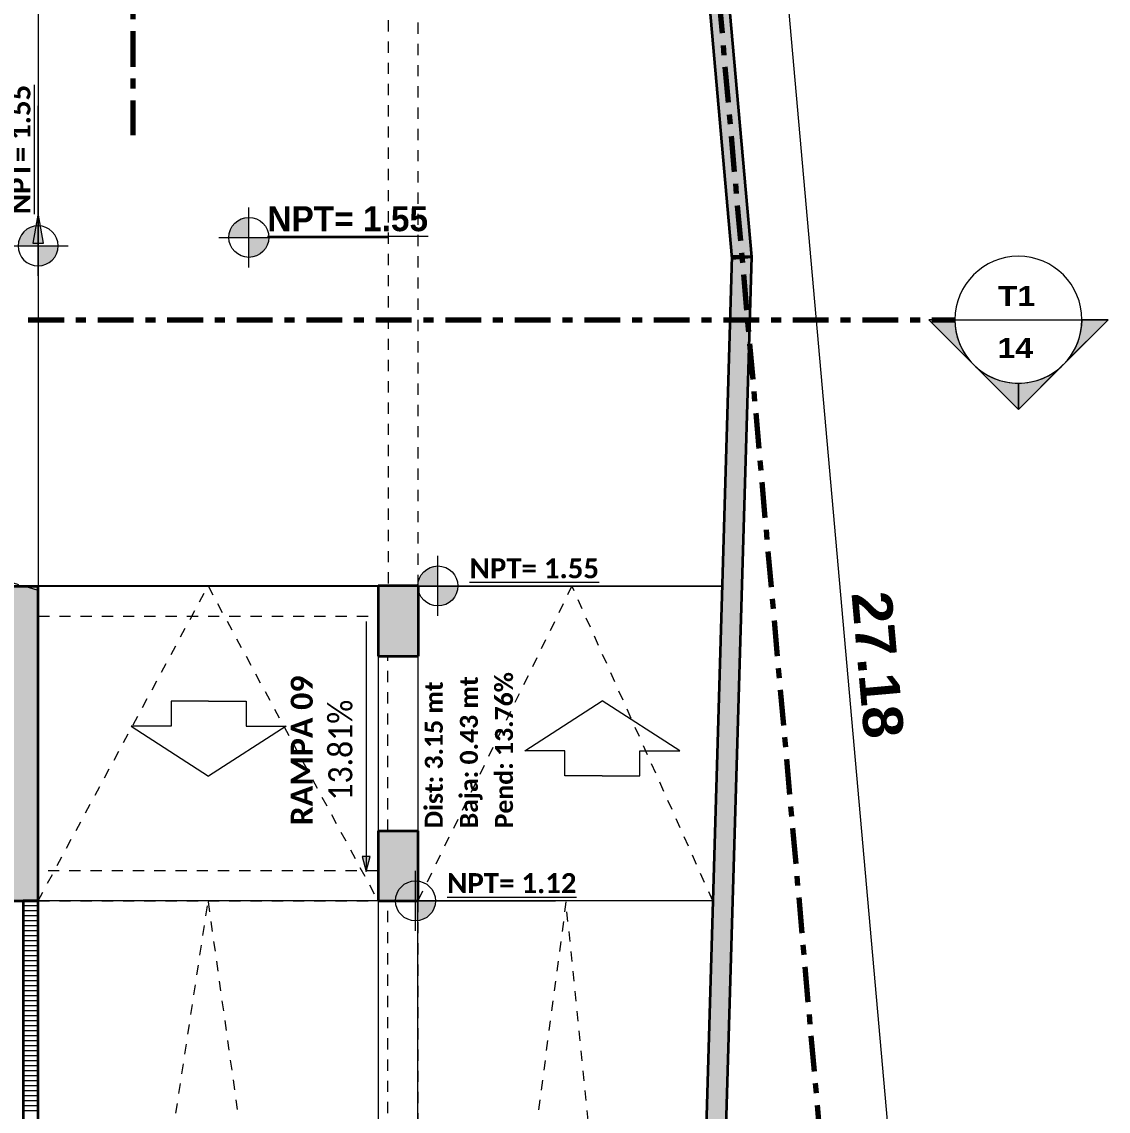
# Model space of a CAD drawing. Header units: metres. Extents: x -144 to 1000, y -717 to 29.
# Drawn here: x 188.11 to 198.98, y -562.52 to -551.62 of the extents above; entities that cross this region are included whole.
import ezdxf

# ---------------------------------------------------------------- set-up
doc = ezdxf.new("R2010")
doc.units = ezdxf.units.M
for name, pattern in [('Basculante', [0.11625, 0.075, -0.04125]), ('basculante modificado', [0.18, 0.1125, -0.0675]), ('Dash Dot 3_16_', [0.595313, 0.357187, -0.119063, 0, -0.119063])]:
    doc.linetypes.add(name, pattern=pattern)
doc.layers.get('0').update_dxf_attribs({"color": 1})
for name, color, linetype, lineweight in [('A-ANNO-DIMS', 1, 'Continuous', 9), ('A-DETL', 1, 'Continuous', 9), ('A-DETL-GENF', 1, 'Continuous', 9), ('A-DETL-THIN', 1, 'Continuous', 9), ('A-FLOR', 2, 'Continuous', 9), ('A-WALL', 4, 'Continuous', 9), ('G-ANNO-DIMS', 1, 'Continuous', 9), ('G-ANNO-SYMB', 1, 'Continuous', 9), ('G-ANNO-TEXT', 2, 'Continuous', 9), ('S-COLS', 7, 'Continuous', 9)]:
    doc.layers.add(name, color=color, linetype=linetype, lineweight=lineweight)
doc.layers.add('A-WALL-PATT', color=7, linetype='Continuous', lineweight=35, true_color=0x9c9c9c)
doc.styles.add('Arial Black', font='', dxfattribs={"height": 0.15})
doc.styles.add('Britannic Bold_B', font='', dxfattribs={"width": 0.7})
doc.styles.add('Britannic Bold_B_2', font='', dxfattribs={"width": 1.1, "height": 0.009})
doc.styles.add('Calibri', font='calibri.ttf', dxfattribs={"width": 0.9, "height": 0.24})
doc.styles.add('Calibri_B', font='calibrib.ttf', dxfattribs={"height": 0.165})
doc.styles.add('Calibri_B_2', font='calibrib.ttf', dxfattribs={"height": 0.135})
doc.styles.add('Calibri_B_3', font='calibrib.ttf', dxfattribs={"height": 0.15})
doc.styles.get('Arial Black').set_extended_font_data('Arial Black')
doc.styles.get('Britannic Bold_B').set_extended_font_data('Britannic Bold', bold=True)
doc.styles.get('Britannic Bold_B_2').set_extended_font_data('Britannic Bold', bold=True)

# ---------------------------------------------------------------- blocks, each defined once
blk = doc.blocks.new('Q')
at = {"layer": 'A-WALL-PATT', "lineweight": 5, "true_color": 0x747474}
for points in [[(201.139, -492.473), (201.139, -492.456), (201.339, -492.461), (200.502, -483.03), (200.304, -483.055), (201.137, -492.456)], [(200.868, -508.329), (201.339, -492.462), (201.139, -492.456), (200.669, -508.323), (200.768, -508.326)]]:
    blk.add_hatch(color=8, dxfattribs=at).paths.add_polyline_path(points)
at = {"layer": 'G-ANNO-DIMS', "true_color": 0x0000ff}
blk.add_hatch(color=5, dxfattribs=at).paths.add_polyline_path([(194.199, -492.024), (194.146, -492.324), (194.252, -492.324)])
at = {"layer": 'G-ANNO-DIMS'}
h = blk.add_hatch(color=256, dxfattribs=at)
edge = h.paths.add_edge_path()
edge.add_line((196.307, -492.267), (196.107, -492.267))
edge.add_arc((196.307, -492.267), 0.2, 90, 180, ccw=False)
edge.add_line((196.307, -492.067), (196.307, -492.267))
at = {"layer": 'G-ANNO-DIMS', "extrusion": (0, 0, -1)}
h = blk.add_hatch(color=256, dxfattribs=at)
edge = h.paths.add_edge_path()
edge.add_line((-194.199, -492.352), (-194.199, -492.152))
edge.add_arc((-194.199, -492.352), 0.2, 360, 450, ccw=False)
edge.add_line((-193.999, -492.352), (-194.199, -492.352))
at = {"layer": 'G-ANNO-DIMS'}
h = blk.add_hatch(color=256, dxfattribs=at)
edge = h.paths.add_edge_path()
edge.add_line((196.307, -492.267), (196.507, -492.267))
edge.add_arc((196.307, -492.267), 0.2, 270, 360, ccw=False)
edge.add_line((196.307, -492.467), (196.307, -492.267))
at = {"layer": 'G-ANNO-DIMS', "extrusion": (0, 0, -1)}
h = blk.add_hatch(color=256, dxfattribs=at)
edge = h.paths.add_edge_path()
edge.add_line((-194.199, -492.352), (-194.199, -492.552))
edge.add_arc((-194.199, -492.352), 0.2, 180, 270, ccw=False)
edge.add_line((-194.399, -492.352), (-194.199, -492.352))
at = {"layer": 'G-ANNO-DIMS'}
h = blk.add_hatch(color=256, dxfattribs=at)
edge = h.paths.add_edge_path()
edge.add_line((198.198, -495.755), (197.998, -495.755))
edge.add_arc((198.198, -495.755), 0.2, 90, 180, ccw=False)
edge.add_line((198.198, -495.555), (198.198, -495.755))
h = blk.add_hatch(color=256, dxfattribs=at)
edge = h.paths.add_edge_path()
edge.add_line((198.198, -495.755), (198.398, -495.755))
edge.add_arc((198.198, -495.755), 0.2, 270, 360, ccw=False)
edge.add_line((198.198, -495.955), (198.198, -495.755))
blk.add_hatch(color=256, dxfattribs=at).paths.add_polyline_path([(197.479, -498.612), (197.519, -498.462), (197.439, -498.462)])
h = blk.add_hatch(color=256, dxfattribs=at)
edge = h.paths.add_edge_path()
edge.add_line((197.974, -498.906), (197.774, -498.906))
edge.add_arc((197.974, -498.906), 0.2, 90, 180, ccw=False)
edge.add_line((197.974, -498.706), (197.974, -498.906))
h = blk.add_hatch(color=256, dxfattribs=at)
edge = h.paths.add_edge_path()
edge.add_line((197.974, -498.906), (198.174, -498.906))
edge.add_arc((197.974, -498.906), 0.2, 270, 360, ccw=False)
edge.add_line((197.974, -499.106), (197.974, -498.906))
at = {"layer": 'G-ANNO-SYMB'}
h = blk.add_hatch(color=256, dxfattribs=at)
edge = h.paths.add_edge_path()
edge.add_line((203.533, -493.517), (203.107, -493.091))
edge.add_line((203.107, -493.091), (203.369, -493.091))
edge.add_arc((204.005, -493.091), 0.636, 180, 222.0784)
h = blk.add_hatch(color=256, dxfattribs=at)
edge = h.paths.add_edge_path()
edge.add_arc((204.005, -493.091), 0.636, 317.9216, 360)
edge.add_line((204.641, -493.091), (204.903, -493.091))
edge.add_line((204.903, -493.091), (204.477, -493.517))
h = blk.add_hatch(color=256, dxfattribs=at)
edge = h.paths.add_edge_path()
edge.add_arc((204.005, -493.091), 0.635, 225, 270)
edge.add_line((204.005, -493.726), (204.005, -493.989))
edge.add_line((204.005, -493.989), (203.556, -493.54))
h = blk.add_hatch(color=256, dxfattribs=at)
edge = h.paths.add_edge_path()
edge.add_line((204.454, -493.54), (204.005, -493.989))
edge.add_line((204.005, -493.989), (204.005, -493.726))
edge.add_arc((204.005, -493.091), 0.635, 270, 315)
at = {"layer": 'S-COLS', "true_color": 0x5b5b5b}
h = blk.add_hatch(color=251, dxfattribs=at)
h.paths.add_polyline_path([(179.699, -506.606), (180.199, -506.606), (180.199, -505.706), (179.699, -505.706), (179.699, -505.857)])
h.paths.add_polyline_path([(197.998, -506.606), (197.998, -505.706), (197.498, -505.706), (197.498, -506.606)])
h.paths.add_polyline_path([(187.899, -506.606), (187.899, -505.706), (187.399, -505.706), (187.399, -506.606), (187.851, -506.606)])
h.paths.add_polyline_path([(193.699, -498.906), (194.199, -498.905), (194.199, -495.756), (193.699, -495.756), (193.699, -498.669)])
h.paths.add_polyline_path([(180.198, -498.906), (180.199, -498.906), (180.198, -498.206), (179.699, -498.206), (179.699, -498.906)])
h.paths.add_polyline_path([(187.899, -498.906), (187.899, -498.006), (187.399, -498.006), (187.399, -498.906), (187.851, -498.906)])
h.paths.add_polyline_path([(183.598, -498.906), (185.599, -498.906), (185.598, -498.406), (183.898, -498.406), (183.898, -496.256), (185.599, -496.256), (185.598, -495.756), (183.598, -495.756), (183.598, -498.669)])
h.paths.add_polyline_path([(197.599, -498.906), (197.999, -498.905), (197.999, -498.206), (197.599, -498.206), (197.599, -498.905)])
h.paths.add_polyline_path([(187.399, -496.656), (187.899, -496.656), (187.899, -495.756), (187.399, -495.756), (187.399, -496.272)])
h.paths.add_polyline_path([(180.198, -496.456), (180.198, -495.755), (179.698, -495.755), (179.698, -496.456)])
h.paths.add_polyline_path([(197.999, -496.456), (197.999, -495.755), (197.599, -495.756), (197.599, -496.456)])
h.paths.add_polyline_path([(197.499, -487.756), (197.999, -487.756), (197.999, -486.856), (197.499, -486.856)])
at = {"layer": 'A-ANNO-DIMS', "color": 5, "true_color": 0x0000ff}
blk.add_line((201.076, -482.882), (203.476, -509.956), dxfattribs=at)
at = {"layer": 'A-DETL', "color": 7, "linetype": 'Dash Dot 3_16_', "lineweight": 70}
blk.add_line((200.394, -482.943), (202.795, -510.016), dxfattribs=at)
at = {"layer": 'A-DETL', "color": 7, "linetype": 'basculante modificado'}
for p, q in [((197.699, -487.756), (197.699, -495.755)), ((197.999, -495.755), (197.999, -487.756)), ((197.598, -495.756), (194.199, -495.756)), ((194.199, -496.056), (197.599, -496.056)), ((197.698, -498.205), (197.698, -496.456)), ((197.998, -496.456), (197.998, -498.205)), ((197.598, -498.606), (194.199, -498.606)), ((194.199, -498.906), (197.599, -498.906)), ((197.698, -505.706), (197.698, -498.906)), ((197.998, -498.906), (197.998, -505.706))]:
    blk.add_line(p, q, dxfattribs=at)
at = {"layer": 'A-DETL', "color": 9, "linetype": 'Basculante', "true_color": 0xc0c0c0}
for p, q in [((194.199, -495.799), (183.599, -492.697)), ((194.199, -498.906), (195.899, -495.755)), ((195.899, -495.755), (197.598, -498.904)), ((199.539, -495.755), (197.998, -498.906)), ((200.948, -498.906), (199.539, -495.755)), ((194.199, -510.128), (195.899, -498.916)), ((195.899, -498.916), (197.473, -510.116)), ((199.479, -498.916), (197.998, -510.127)), ((200.617, -510.057), (199.479, -498.916))]:
    blk.add_line(p, q, dxfattribs=at)
at = {"layer": 'A-DETL-GENF'}
for p, q in [((199.067, -497.404), (199.842, -496.904)), ((200.617, -497.404), (199.842, -496.904)), ((195.904, -496.908), (195.529, -496.908)), ((195.529, -496.908), (195.529, -497.158)), ((195.904, -496.908), (196.279, -496.908)), ((196.279, -496.908), (196.279, -497.158)), ((195.529, -497.158), (195.129, -497.158)), ((195.129, -497.158), (195.904, -497.658)), ((196.679, -497.158), (195.904, -497.658)), ((196.279, -497.158), (196.679, -497.158)), ((199.467, -497.404), (199.067, -497.404)), ((199.467, -497.654), (199.467, -497.404)), ((200.217, -497.654), (200.217, -497.404)), ((200.217, -497.404), (200.617, -497.404)), ((199.842, -497.654), (199.467, -497.654)), ((199.842, -497.654), (200.217, -497.654))]:
    blk.add_line(p, q, dxfattribs=at)
at = {"layer": 'A-DETL-THIN'}
for p, q in [((197.599, -496.456), (197.599, -498.206)), ((197.999, -496.456), (197.599, -496.456)), ((197.999, -498.206), (197.999, -496.456)), ((197.599, -498.206), (197.999, -498.206)), ((197.998, -498.906), (197.599, -498.906)), ((197.599, -498.906), (197.599, -505.706)), ((197.998, -505.706), (197.998, -498.906))]:
    blk.add_line(p, q, dxfattribs=at)
at = {"layer": 'A-FLOR'}
for p, q in [((194.199, -489.66), (194.199, -495.755)), ((197.599, -495.755), (176.128, -495.755)), ((194.199, -495.756), (197.599, -495.756)), ((197.999, -495.755), (201.042, -495.755)), ((197.999, -495.756), (201.041, -495.756)), ((194.049, -498.91), (192.499, -498.91)), ((197.599, -498.906), (194.199, -498.906)), ((200.948, -498.906), (197.999, -498.906))]:
    blk.add_line(p, q, dxfattribs=at)
at = {"layer": 'A-WALL', "lineweight": 35}
for p, q in [((201.339, -492.461), (200.485, -482.83)), ((200.304, -483.055), (201.139, -492.479)), ((201.139, -492.456), (200.669, -508.323)), ((200.868, -508.329), (201.339, -492.462)), ((201.339, -492.462), (201.139, -492.456)), ((201.139, -492.479), (201.339, -492.461)), ((194.199, -498.905), (194.049, -498.905)), ((194.049, -498.905), (194.049, -501.305)), ((194.199, -501.305), (194.199, -498.905))]:
    blk.add_line(p, q, dxfattribs=at)
at = {"layer": 'A-WALL-PATT', "color": 8, "lineweight": 5, "true_color": 0x727272}
for p, q in [((194.199, -498.956), (194.049, -498.956)), ((194.199, -499.006), (194.049, -499.006)), ((194.199, -499.056), (194.049, -499.056)), ((194.199, -499.106), (194.049, -499.106)), ((194.199, -499.156), (194.049, -499.156)), ((194.199, -499.206), (194.049, -499.206)), ((194.199, -499.256), (194.049, -499.256)), ((194.199, -499.306), (194.049, -499.306)), ((194.199, -499.356), (194.049, -499.356)), ((194.199, -499.406), (194.049, -499.406)), ((194.199, -499.456), (194.049, -499.456)), ((194.199, -499.506), (194.049, -499.506)), ((194.199, -499.556), (194.049, -499.556)), ((194.199, -499.606), (194.049, -499.606)), ((194.199, -499.656), (194.049, -499.656)), ((194.199, -499.706), (194.049, -499.706)), ((194.199, -499.756), (194.049, -499.756)), ((194.199, -499.806), (194.049, -499.806)), ((194.199, -499.856), (194.049, -499.856)), ((194.199, -499.906), (194.049, -499.906)), ((194.199, -499.956), (194.049, -499.956)), ((194.199, -500.006), (194.049, -500.006)), ((194.199, -500.056), (194.049, -500.056)), ((194.199, -500.106), (194.049, -500.106)), ((194.199, -500.156), (194.049, -500.156)), ((194.199, -500.206), (194.049, -500.206)), ((194.199, -500.256), (194.049, -500.256)), ((194.199, -500.306), (194.049, -500.306)), ((194.199, -500.356), (194.049, -500.356)), ((194.199, -500.406), (194.049, -500.406)), ((194.199, -500.456), (194.049, -500.456)), ((194.199, -500.506), (194.049, -500.506)), ((194.199, -500.556), (194.049, -500.556)), ((194.199, -500.606), (194.049, -500.606)), ((194.199, -500.656), (194.049, -500.656)), ((194.199, -500.706), (194.049, -500.706)), ((194.199, -500.756), (194.049, -500.756)), ((194.199, -500.806), (194.049, -500.806)), ((194.199, -500.856), (194.049, -500.856)), ((194.199, -500.906), (194.049, -500.906)), ((194.199, -500.956), (194.049, -500.956)), ((194.199, -501.006), (194.049, -501.006))]:
    blk.add_line(p, q, dxfattribs=at)
at = {"layer": 'G-ANNO-DIMS', "extrusion": (0, 0, -1)}
for p, q in [((194.199, -492.652), (194.199, -490.952)), ((193.899, -492.352), (194.499, -492.352))]:
    blk.add_line(p, q, dxfattribs=at)
at = {"layer": 'G-ANNO-DIMS'}
for p, q in [((196.307, -492.567), (196.307, -491.967)), ((196.007, -492.267), (197.707, -492.267)), ((198.198, -496.055), (198.198, -495.455)), ((197.898, -495.755), (199.598, -495.755)), ((197.479, -496.112), (197.479, -498.612)), ((197.519, -498.462), (197.439, -498.462)), ((197.439, -498.462), (197.479, -498.612)), ((197.479, -498.612), (197.519, -498.462)), ((197.974, -499.206), (197.974, -498.606)), ((197.674, -498.906), (199.374, -498.906))]:
    blk.add_line(p, q, dxfattribs=at)
at = {"layer": 'G-ANNO-DIMS', "color": 5, "true_color": 0x0000ff}
for p, q in [((194.199, -492.024), (194.146, -492.324)), ((194.252, -492.324), (194.199, -492.024)), ((194.199, -492.024), (194.199, -492.352)), ((194.146, -492.324), (194.252, -492.324))]:
    blk.add_line(p, q, dxfattribs=at)
at = {"layer": 'G-ANNO-DIMS'}
for centre in [(196.307, -492.267), (198.198, -495.755), (197.974, -498.906)]:
    blk.add_circle(centre, 0.2, dxfattribs=at)
at = {"layer": 'G-ANNO-DIMS', "extrusion": (0, 0, -1)}
blk.add_circle((-194.199, -492.352), 0.2, dxfattribs=at)
at = {"layer": 'G-ANNO-SYMB', "linetype": 'Dash Dot 3_16_', "lineweight": 70}
for p, q in [((195.146, -481.163), (195.146, -491.244)), ((194.101, -493.091), (203.37, -493.091))]:
    blk.add_line(p, q, dxfattribs=at)
at = {"layer": 'G-ANNO-SYMB', "lineweight": 18}
for p, q in [((204.005, -493.989), (203.107, -493.091)), ((203.37, -493.091), (203.107, -493.091)), ((203.369, -493.091), (203.107, -493.091)), ((203.107, -493.091), (203.533, -493.517)), ((203.37, -493.091), (204.64, -493.091)), ((204.005, -493.989), (204.903, -493.091)), ((204.477, -493.517), (204.903, -493.091)), ((204.64, -493.091), (204.903, -493.091)), ((204.903, -493.091), (204.641, -493.091)), ((203.556, -493.54), (204.005, -493.989)), ((204.005, -493.989), (204.454, -493.54)), ((204.005, -493.726), (204.005, -493.989)), ((204.005, -493.989), (204.005, -493.726))]:
    blk.add_line(p, q, dxfattribs=at)
for radius, start, end in [(0.635, 0, 180), (0.636, 180, 222.0784), (0.635, 180, 0), (0.636, 317.9216, 0), (0.635, 225, 270), (0.635, 270, 315)]:
    blk.add_arc((204.005, -493.091), radius, start, end, dxfattribs=at)
at = {"layer": 'S-COLS', "lineweight": 35}
for p, q in [((193.699, -495.756), (194.199, -495.756)), ((194.199, -498.906), (194.199, -495.756)), ((197.999, -495.755), (197.599, -495.755)), ((197.599, -495.755), (197.599, -496.456)), ((197.999, -495.755), (197.999, -496.456)), ((197.599, -496.456), (197.999, -496.456)), ((197.599, -498.206), (197.599, -498.906)), ((197.599, -498.206), (197.999, -498.206)), ((197.999, -498.906), (197.999, -498.206)), ((193.699, -498.906), (194.199, -498.906)), ((197.599, -498.906), (197.999, -498.906))]:
    blk.add_line(p, q, dxfattribs=at)
at = {"layer": 'A-ANNO-DIMS', "color": 5, "true_color": 0x0000ff, "insert": (202.733, -495.793), "char_height": 0.4, "width": 1.40028, "attachment_point": 1, "rotation": 275.0667, "line_spacing_factor": 1.000203, "style": 'Britannic Bold_B_2'}
blk.add_mtext('27.18', dxfattribs=at)
at = {"layer": 'G-ANNO-DIMS', "color": 5, "true_color": 0x0000ff, "style": 'Calibri_B'}
blk.add_text('%%UNPT= 1.55', height=0.2, rotation=90, dxfattribs=at).set_placement((194.122, -492.035))
at = {"layer": 'G-ANNO-DIMS', "style": 'Britannic Bold_B'}
blk.add_text('%%UNPT= 1.55', height=0.25, dxfattribs=at).set_placement((196.492, -492.205))
at = {"layer": 'G-ANNO-DIMS', "color": 5, "true_color": 0x0000ff, "style": 'Calibri_B'}
for s, p in [('%%UNPT= 1.55', (198.515, -495.678)), ('%%UNPT= 1.12', (198.29, -498.829))]:
    blk.add_text(s, height=0.2, dxfattribs=at).set_placement(p)
at = {"layer": 'G-ANNO-DIMS', "style": 'Calibri', "width": 0.9}
blk.add_text('13.81%%%', height=0.24, rotation=90, dxfattribs=at).set_placement((197.342, -497.902))
at = {"layer": 'G-ANNO-SYMB', "style": 'Arial Black'}
for s, p in [('T1', (203.799, -492.954)), ('14', (203.796, -493.474))]:
    blk.add_text(s, height=0.2, dxfattribs=at).set_placement(p)
at = {"layer": 'G-ANNO-TEXT'}
for s, height, style, p in [('RAMPA 09', 0.22, 'Calibri_B_3', (196.946, -498.151)), ('Baja: 0.43 mt', 0.18, 'Calibri_B_2', (198.598, -498.181)), ('Pend: 13.76%%%', 0.18, 'Calibri_B_2', (198.949, -498.181)), ('Dist: 3.15 mt', 0.18, 'Calibri_B_2', (198.247, -498.181))]:
    blk.add_text(s, height=height, rotation=90, dxfattribs=dict(at, style=style)).set_placement(p)

msp = doc.modelspace()

# ---------------------------------------------------------------- block references
at = {"color": 3}
msp.add_blockref('Q', (-5.926, -61.506), dxfattribs=at)

doc.saveas('drawing.dxf')
